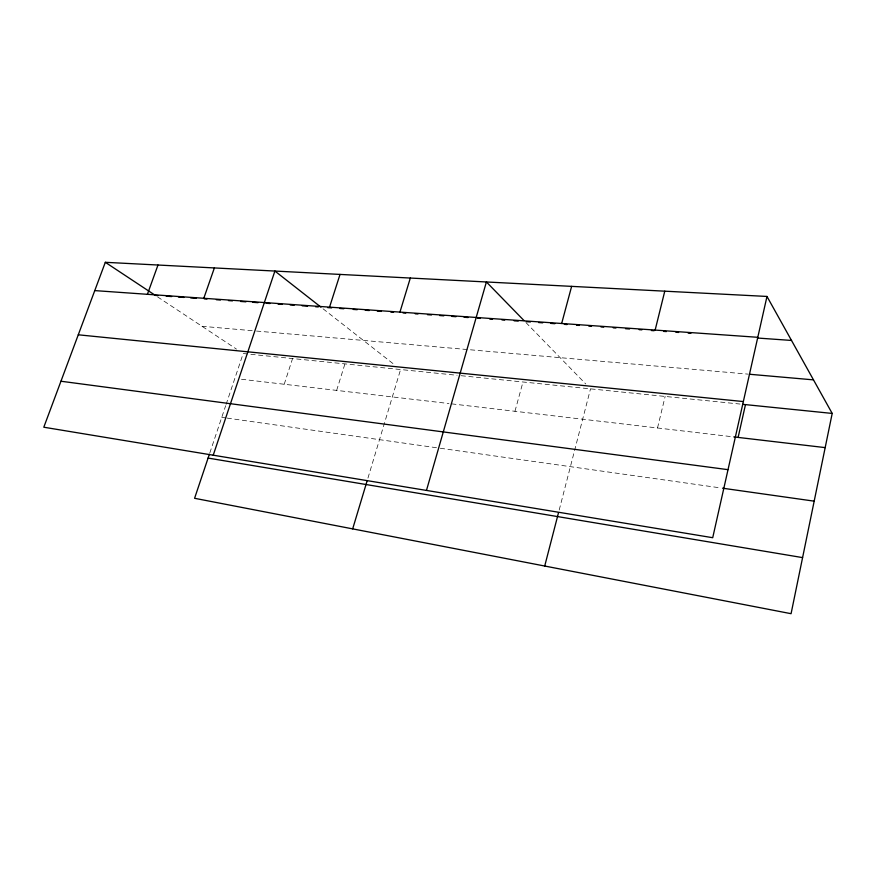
<?xml version="1.0" encoding="UTF-8"?>
<svg xmlns="http://www.w3.org/2000/svg" width="876" height="876" viewBox="0 0 876 876"><rect width="100%" height="100%" fill="white"/><g stroke="black" fill="none" stroke-linecap="round" stroke-linejoin="round"><path stroke-width="0.66" stroke-dasharray="4.38 3.29" d="M657.515 427.981L665.147 396.445M559.206 510.007L590.512 388.856M514.968 411.282L522.983 381.991M367.942 478.099L400.573 369.541M336.636 390.4L344.936 363.879M284.218 384.257L292.562 358.558M209.802 452.98L225.679 405.676M226.118 404.384L243.189 353.532L457.108 375.289M202.006 326.288L252.496 330.712M256.526 331.062L748.071 374.129M461.148 375.705L740.034 404.055M241.491 379.253L448.972 403.551M451.666 403.869L734.088 436.949M221.759 417.337L225.778 417.907M227.114 418.093L438.964 448.074M440.321 448.26L721.2 487.998M157.625 296.92L236.509 349.119M323.069 308.801L394.211 364.547M525.928 322.554L585.77 383.984"/><path stroke-width="1.31" d="M766.982 296.449L712.714 537.711L43.8 427.214L105.317 262.307L766.982 296.449L832.2 413.428L791.072 613.693L194.581 498.291L209.375 454.25M738.118 437.42L745.476 404.613M655.149 330.066L664.774 291.171M544.719 566.027L558.527 512.635M561.669 323.485L571.634 286.364M426.47 490.429L486.399 281.962L524.045 320.605M352.678 528.874L367.175 480.672M399.949 312.097L410.318 278.042M329.551 307.137L340.03 274.418M213.229 455.202L274.9 271.056L320.945 307.137M203.801 298.278L214.379 267.925M147.409 294.303L157.987 265.023M94.761 290.602L757.795 337.304M158.074 295.606L155.359 295.409L105.317 262.307M166.221 296.187L171.652 296.57M178.441 297.052L183.883 297.435M190.672 297.917L196.104 298.3M204.25 298.869L206.966 299.066M216.372 299.734L220.402 300.019M228.461 300.588L232.49 300.873M240.55 301.443L245.926 301.826M252.638 302.297L258.015 302.68M266.063 303.249L270.071 303.534M278.108 304.103L282.127 304.388M290.153 304.957L294.172 305.242M302.198 305.812L307.553 306.184M315.59 306.753L318.262 306.939M327.657 307.607L331.686 307.892M339.746 308.462L343.775 308.746M353.17 309.414L357.2 309.699M365.259 310.268L369.289 310.553M377.348 311.122L381.378 311.407M390.849 312.086L393.565 312.272M403.059 312.951L405.774 313.137M415.268 313.816L417.983 314.002M427.477 314.67L431.55 314.966M439.686 315.535L443.76 315.831M451.896 316.4L455.958 316.696M464.083 317.265L468.145 317.55M477.617 318.229L480.322 318.415M489.793 319.083L492.498 319.28M501.981 319.948L504.685 320.134M514.157 320.813L518.22 321.098M526.345 321.667L530.418 321.963M538.565 322.532L542.638 322.828M550.785 323.397L554.847 323.693M564.352 324.361L567.068 324.558M576.572 325.226L579.288 325.423M588.792 326.091L591.508 326.288M601.013 326.956L603.728 327.153M613.255 327.821L615.981 328.018M625.508 328.697L629.592 328.982M639.13 329.661L641.856 329.847M651.383 330.526L654.109 330.712M663.647 331.391L666.373 331.588M675.9 332.256L678.626 332.453M688.164 333.121L690.879 333.318M757.521 338.037L791.51 340.446M749.44 374.249L813.486 379.866M78.282 334.796L743.341 401.558M742.76 404.34L832.2 413.428M734.088 436.949L825.181 447.614M60.959 381.235L728.022 469.667M722.547 488.195L814.187 501.16M208.094 458.071L802.591 557.607"/></g></svg>
